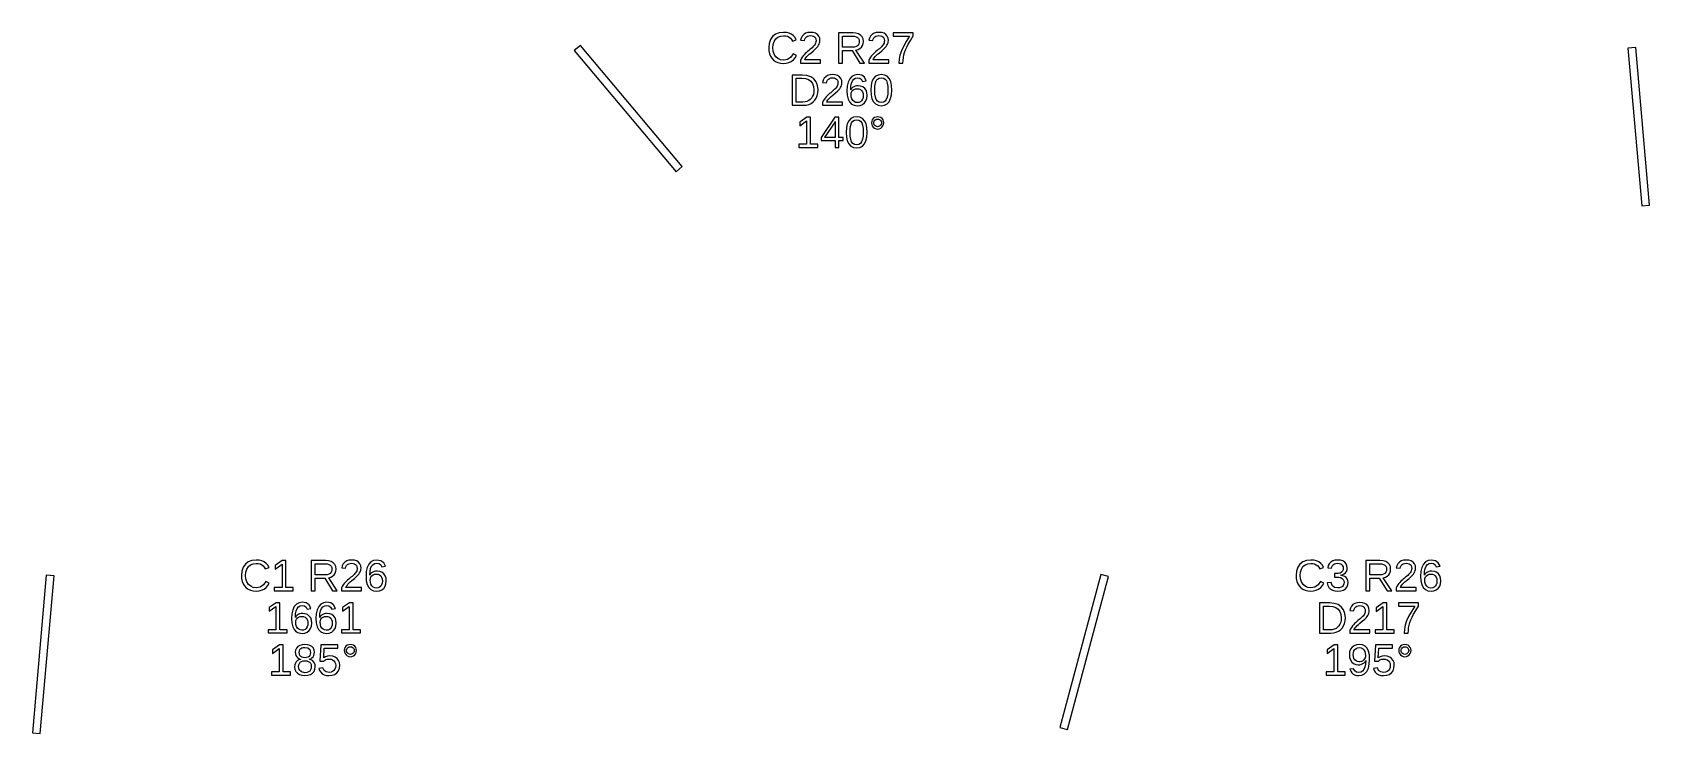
# Model space of a CAD drawing. Extents: x 194 to 2890, y 45 to 1503.
# Drawn here: x 220.6 to 527.4, y 1045 to 1178 of the extents above; entities that cross this region are included whole.
import ezdxf

# ---------------------------------------------------------------- set-up
doc = ezdxf.new("R2010")
doc.units = 0
doc.layers.get('0').update_dxf_attribs({"linetype": 'CONTINUOUS'})

msp = doc.modelspace()

# ---------------------------------------------------------------- linework, layer by layer
for points in [[(363.632, 1172.09), (364.128, 1172.22), (364.578, 1172.44), (364.973, 1172.73), (365.305, 1173.11), (365.573, 1173.56), (364.938, 1173.88), (364.467, 1173.22), (363.864, 1172.82), (363.127, 1172.69), (362.544, 1172.76), (362.047, 1172.97), (361.636, 1173.33), (361.33, 1173.8), (361.146, 1174.37), (361.085, 1175.02), (361.144, 1175.68), (361.32, 1176.24), (361.614, 1176.7), (362.013, 1177.04), (362.507, 1177.25), (363.095, 1177.32), (363.481, 1177.29), (363.83, 1177.2), (364.143, 1177.05), (364.41, 1176.85), (364.624, 1176.59), (364.783, 1176.29), (365.52, 1176.53), (365.291, 1176.96), (364.99, 1177.31), (364.617, 1177.59), (364.174, 1177.79), (363.664, 1177.91), (363.087, 1177.95), (362.277, 1177.86), (361.593, 1177.6), (361.036, 1177.17), (360.625, 1176.59), (360.378, 1175.87), (360.296, 1175.02), (360.332, 1174.44), (360.443, 1173.91), (360.627, 1173.44), (360.882, 1173.03), (361.203, 1172.68), (361.591, 1172.41), (362.039, 1172.21), (362.539, 1172.09), (363.091, 1172.05)], [(370.106, 1172.75), (367.115, 1172.75), (367.214, 1172.95), (367.347, 1173.14), (367.514, 1173.35), (367.72, 1173.56), (367.968, 1173.79), (368.259, 1174.04), (368.764, 1174.46), (369.148, 1174.8), (369.41, 1175.06), (369.594, 1175.28), (369.745, 1175.5), (369.864, 1175.72), (369.948, 1175.94), (369.999, 1176.16), (370.016, 1176.38), (369.964, 1176.84), (369.809, 1177.23), (369.55, 1177.54), (369.195, 1177.77), (368.751, 1177.9), (368.218, 1177.95), (367.723, 1177.9), (367.293, 1177.77), (366.926, 1177.54), (366.638, 1177.24), (366.443, 1176.88), (366.342, 1176.45), (367.091, 1176.38), (367.154, 1176.66), (367.272, 1176.9), (367.447, 1177.09), (367.667, 1177.23), (367.924, 1177.32), (368.218, 1177.35), (368.522, 1177.32), (368.778, 1177.23), (368.987, 1177.09), (369.141, 1176.89), (369.233, 1176.65), (369.264, 1176.35), (369.246, 1176.13), (369.192, 1175.92), (369.103, 1175.73), (368.985, 1175.55), (368.844, 1175.37), (368.682, 1175.2), (368.501, 1175.03), (368.306, 1174.86), (368.098, 1174.69), (367.881, 1174.52), (367.664, 1174.34), (367.445, 1174.15), (367.228, 1173.94), (367.019, 1173.72), (366.816, 1173.49), (366.627, 1173.23), (366.458, 1172.95), (366.31, 1172.65), (366.31, 1172.13), (370.106, 1172.13)], [(374.301, 1174.51), (376.087, 1174.51), (377.576, 1172.13), (378.472, 1172.13), (376.844, 1174.6), (377.249, 1174.71), (377.592, 1174.9), (377.871, 1175.15), (378.078, 1175.46), (378.202, 1175.82), (378.244, 1176.22), (378.185, 1176.7), (378.009, 1177.1), (377.717, 1177.43), (377.316, 1177.67), (376.818, 1177.82), (376.221, 1177.86), (373.524, 1177.86), (373.524, 1172.13), (374.301, 1172.13)], [(383.074, 1172.75), (380.083, 1172.75), (380.182, 1172.95), (380.315, 1173.14), (380.482, 1173.35), (380.688, 1173.56), (380.936, 1173.79), (381.226, 1174.04), (381.732, 1174.46), (382.116, 1174.8), (382.378, 1175.06), (382.562, 1175.28), (382.713, 1175.5), (382.832, 1175.72), (382.916, 1175.94), (382.967, 1176.16), (382.984, 1176.38), (382.932, 1176.84), (382.777, 1177.23), (382.518, 1177.54), (382.163, 1177.77), (381.719, 1177.9), (381.186, 1177.95), (380.691, 1177.9), (380.261, 1177.77), (379.894, 1177.54), (379.606, 1177.24), (379.411, 1176.88), (379.31, 1176.45), (380.059, 1176.38), (380.122, 1176.66), (380.24, 1176.9), (380.415, 1177.09), (380.635, 1177.23), (380.892, 1177.32), (381.186, 1177.35), (381.49, 1177.32), (381.746, 1177.23), (381.955, 1177.09), (382.108, 1176.89), (382.201, 1176.65), (382.231, 1176.35), (382.214, 1176.13), (382.16, 1175.92), (382.071, 1175.73), (381.952, 1175.55), (381.812, 1175.37), (381.65, 1175.2), (381.469, 1175.03), (381.274, 1174.86), (381.066, 1174.69), (380.849, 1174.52), (380.632, 1174.34), (380.413, 1174.15), (380.196, 1173.94), (379.987, 1173.72), (379.784, 1173.49), (379.595, 1173.23), (379.426, 1172.95), (379.278, 1172.65), (379.278, 1172.13), (383.074, 1172.13)], [(385.763, 1172.65), (385.823, 1173.17), (385.924, 1173.67), (386.065, 1174.16), (386.246, 1174.66), (386.467, 1175.17), (386.766, 1175.74), (387.18, 1176.44), (387.708, 1177.27), (387.708, 1177.86), (383.92, 1177.86), (383.92, 1177.24), (387, 1177.24), (386.343, 1176.23), (385.824, 1175.3), (385.444, 1174.44), (385.185, 1173.65), (385.03, 1172.88), (384.978, 1172.13), (385.743, 1172.13)], [(343.858, 1152.5), (324.575, 1175.48), (323.425, 1174.52), (342.709, 1151.54)], [(374.301, 1175.13), (374.301, 1177.24), (376.144, 1177.24), (376.537, 1177.21), (376.863, 1177.13), (377.123, 1176.98), (377.311, 1176.78), (377.425, 1176.52), (377.462, 1176.22), (377.425, 1175.9), (377.313, 1175.63), (377.127, 1175.41), (376.872, 1175.25), (376.555, 1175.16), (376.177, 1175.13)], [(527.362, 1145.18), (524.747, 1175.07), (523.253, 1174.93), (525.868, 1145.05)], [(367.399, 1164.17), (367.887, 1164.29), (368.332, 1164.49), (368.723, 1164.76), (369.05, 1165.1), (369.312, 1165.5), (369.504, 1165.97), (369.62, 1166.49), (369.658, 1167.06), (369.57, 1167.89), (369.306, 1168.58), (368.867, 1169.13), (368.265, 1169.54), (367.516, 1169.78), (366.619, 1169.86), (364.723, 1169.86), (364.723, 1164.13), (366.867, 1164.13)], [(365.5, 1164.75), (365.5, 1169.24), (366.602, 1169.24), (367.282, 1169.18), (367.846, 1168.99), (368.293, 1168.68), (368.617, 1168.25), (368.812, 1167.71), (368.877, 1167.06), (368.848, 1166.61), (368.763, 1166.2), (368.621, 1165.83), (368.425, 1165.51), (368.18, 1165.24), (367.886, 1165.03), (367.55, 1164.88), (367.181, 1164.78), (366.777, 1164.75)], [(374.272, 1164.75), (371.282, 1164.75), (371.38, 1164.95), (371.513, 1165.14), (371.681, 1165.35), (371.886, 1165.56), (372.134, 1165.79), (372.425, 1166.04), (372.931, 1166.46), (373.315, 1166.8), (373.577, 1167.06), (373.761, 1167.28), (373.912, 1167.5), (374.03, 1167.72), (374.115, 1167.94), (374.166, 1168.16), (374.183, 1168.38), (374.131, 1168.84), (373.976, 1169.23), (373.717, 1169.54), (373.362, 1169.77), (372.918, 1169.9), (372.385, 1169.95), (371.89, 1169.9), (371.46, 1169.77), (371.093, 1169.54), (370.804, 1169.24), (370.61, 1168.88), (370.509, 1168.45), (371.257, 1168.38), (371.321, 1168.66), (371.439, 1168.9), (371.613, 1169.09), (371.834, 1169.23), (372.091, 1169.32), (372.385, 1169.35), (372.689, 1169.32), (372.945, 1169.23), (373.153, 1169.09), (373.307, 1168.89), (373.399, 1168.65), (373.43, 1168.35), (373.412, 1168.13), (373.359, 1167.92), (373.269, 1167.73), (373.151, 1167.55), (373.011, 1167.37), (372.848, 1167.2), (372.668, 1167.03), (372.473, 1166.86), (372.264, 1166.69), (372.048, 1166.52), (371.83, 1166.34), (371.611, 1166.15), (371.395, 1165.94), (371.186, 1165.72), (370.983, 1165.49), (370.794, 1165.23), (370.625, 1164.95), (370.476, 1164.65), (370.476, 1164.13), (374.272, 1164.13)], [(377.645, 1164.11), (378.098, 1164.28), (378.468, 1164.57), (378.741, 1164.97), (378.905, 1165.44), (378.96, 1166.01), (378.908, 1166.53), (378.753, 1166.97), (378.494, 1167.34), (378.147, 1167.62), (377.727, 1167.78), (377.235, 1167.84), (376.935, 1167.82), (376.658, 1167.75), (376.405, 1167.64), (376.181, 1167.5), (375.994, 1167.31), (375.843, 1167.08), (375.881, 1167.76), (375.996, 1168.32), (376.187, 1168.77), (376.448, 1169.1), (376.771, 1169.29), (377.157, 1169.36), (377.586, 1169.28), (377.901, 1169.04), (378.101, 1168.66), (378.801, 1168.78), (378.469, 1169.43), (377.924, 1169.82), (377.166, 1169.95), (376.559, 1169.86), (376.053, 1169.6), (375.648, 1169.15), (375.352, 1168.54), (375.174, 1167.78), (375.115, 1166.87), (375.172, 1166.02), (375.343, 1165.32), (375.628, 1164.77), (376.02, 1164.37), (376.514, 1164.13), (377.109, 1164.05)], [(382.239, 1164.13), (382.737, 1164.39), (383.129, 1164.81), (383.41, 1165.39), (383.579, 1166.12), (383.635, 1167), (383.582, 1167.89), (383.421, 1168.63), (383.153, 1169.21), (382.773, 1169.62), (382.274, 1169.87), (381.658, 1169.95), (381.026, 1169.87), (380.518, 1169.62), (380.134, 1169.21), (379.866, 1168.64), (379.705, 1167.9), (379.652, 1167), (379.707, 1166.11), (379.872, 1165.38), (380.148, 1164.8), (380.534, 1164.38), (381.029, 1164.13), (381.633, 1164.05)], [(381.247, 1164.71), (380.93, 1164.9), (380.691, 1165.21), (380.525, 1165.66), (380.426, 1166.26), (380.392, 1167), (380.425, 1167.76), (380.523, 1168.36), (380.687, 1168.81), (380.926, 1169.11), (381.25, 1169.29), (381.658, 1169.36), (382.056, 1169.29), (382.371, 1169.11), (382.604, 1168.8), (382.763, 1168.35), (382.859, 1167.75), (382.891, 1167), (382.857, 1166.27), (382.757, 1165.68), (382.589, 1165.23), (382.35, 1164.91), (382.034, 1164.71), (381.641, 1164.65)], [(376.763, 1164.69), (376.483, 1164.83), (376.244, 1165.06), (376.062, 1165.37), (375.953, 1165.73), (375.916, 1166.15), (375.951, 1166.47), (376.057, 1166.75), (376.232, 1166.97), (376.464, 1167.14), (376.74, 1167.24), (377.06, 1167.27), (377.397, 1167.24), (377.68, 1167.12), (377.91, 1166.93), (378.08, 1166.68), (378.181, 1166.36), (378.215, 1165.97), (378.182, 1165.59), (378.081, 1165.26), (377.914, 1165), (377.688, 1164.8), (377.411, 1164.68), (377.084, 1164.64)], [(369.609, 1156.75), (368.214, 1156.75), (368.214, 1161.86), (367.538, 1161.86), (366.183, 1160.93), (366.183, 1160.24), (367.477, 1161.16), (367.477, 1156.75), (366.017, 1156.75), (366.017, 1156.13), (369.609, 1156.13)], [(373.601, 1157.43), (374.407, 1157.43), (374.407, 1158.01), (373.601, 1158.01), (373.601, 1161.86), (372.832, 1161.86), (370.208, 1158), (370.208, 1157.43), (372.909, 1157.43), (372.909, 1156.13), (373.601, 1156.13)], [(370.883, 1158.01), (370.948, 1158.09), (371.168, 1158.39), (372.637, 1160.55), (372.678, 1160.62), (372.731, 1160.71), (372.795, 1160.82), (372.855, 1160.93), (372.893, 1161), (372.909, 1161.04), (372.909, 1158.01)], [(377.564, 1156.13), (378.062, 1156.39), (378.453, 1156.81), (378.735, 1157.39), (378.904, 1158.12), (378.96, 1159), (378.906, 1159.89), (378.746, 1160.63), (378.478, 1161.21), (378.097, 1161.62), (377.599, 1161.87), (376.982, 1161.95), (376.35, 1161.87), (375.842, 1161.62), (375.459, 1161.21), (375.191, 1160.64), (375.03, 1159.9), (374.977, 1159), (375.032, 1158.11), (375.197, 1157.38), (375.473, 1156.8), (375.859, 1156.38), (376.354, 1156.13), (376.958, 1156.05)], [(376.571, 1156.71), (376.255, 1156.9), (376.016, 1157.21), (375.85, 1157.66), (375.75, 1158.26), (375.717, 1159), (375.75, 1159.76), (375.848, 1160.36), (376.012, 1160.81), (376.251, 1161.11), (376.574, 1161.29), (376.982, 1161.36), (377.38, 1161.29), (377.696, 1161.11), (377.928, 1160.8), (378.088, 1160.35), (378.183, 1159.75), (378.215, 1159), (378.182, 1158.27), (378.081, 1157.68), (377.914, 1157.23), (377.675, 1156.91), (377.359, 1156.71), (376.966, 1156.65)], [(381.255, 1159.67), (381.529, 1159.78), (381.774, 1159.97), (381.965, 1160.21), (382.079, 1160.48), (382.117, 1160.79), (382.08, 1161.1), (381.966, 1161.37), (381.778, 1161.61), (381.535, 1161.8), (381.259, 1161.91), (380.95, 1161.95), (380.641, 1161.91), (380.365, 1161.8), (380.122, 1161.61), (379.933, 1161.37), (379.82, 1161.09), (379.782, 1160.79), (379.82, 1160.49), (379.935, 1160.22), (380.126, 1159.97), (380.37, 1159.78), (380.645, 1159.67), (380.95, 1159.63)], [(380.761, 1160.08), (380.591, 1160.15), (380.439, 1160.27), (380.32, 1160.43), (380.249, 1160.6), (380.226, 1160.79), (380.249, 1160.98), (380.319, 1161.15), (380.435, 1161.31), (380.585, 1161.43), (380.757, 1161.5), (380.95, 1161.52), (381.143, 1161.5), (381.314, 1161.43), (381.464, 1161.31), (381.581, 1161.16), (381.651, 1160.99), (381.674, 1160.79), (381.65, 1160.6), (381.58, 1160.42), (381.462, 1160.27), (381.311, 1160.15), (381.14, 1160.08), (380.95, 1160.06)], [(263.632, 1072.09), (264.128, 1072.22), (264.578, 1072.44), (264.973, 1072.73), (265.305, 1073.11), (265.573, 1073.56), (264.938, 1073.88), (264.467, 1073.22), (263.864, 1072.82), (263.127, 1072.69), (262.544, 1072.76), (262.047, 1072.97), (261.636, 1073.33), (261.33, 1073.8), (261.146, 1074.37), (261.085, 1075.02), (261.144, 1075.68), (261.32, 1076.24), (261.614, 1076.7), (262.013, 1077.04), (262.507, 1077.25), (263.095, 1077.32), (263.481, 1077.29), (263.83, 1077.2), (264.143, 1077.05), (264.41, 1076.85), (264.624, 1076.59), (264.783, 1076.29), (265.52, 1076.53), (265.291, 1076.96), (264.99, 1077.31), (264.617, 1077.59), (264.174, 1077.79), (263.664, 1077.91), (263.087, 1077.95), (262.277, 1077.86), (261.593, 1077.6), (261.036, 1077.17), (260.625, 1076.59), (260.378, 1075.87), (260.296, 1075.02), (260.332, 1074.44), (260.443, 1073.91), (260.627, 1073.44), (260.882, 1073.03), (261.203, 1072.68), (261.591, 1072.41), (262.039, 1072.21), (262.539, 1072.09), (263.091, 1072.05)], [(270.118, 1072.75), (268.722, 1072.75), (268.722, 1077.86), (268.047, 1077.86), (266.692, 1076.93), (266.692, 1076.24), (267.986, 1077.16), (267.986, 1072.75), (266.525, 1072.75), (266.525, 1072.13), (270.118, 1072.13)], [(274.301, 1074.51), (276.087, 1074.51), (277.576, 1072.13), (278.472, 1072.13), (276.844, 1074.6), (277.249, 1074.71), (277.592, 1074.9), (277.871, 1075.15), (278.078, 1075.46), (278.202, 1075.82), (278.244, 1076.22), (278.185, 1076.7), (278.009, 1077.1), (277.717, 1077.43), (277.316, 1077.67), (276.818, 1077.82), (276.221, 1077.86), (273.524, 1077.86), (273.524, 1072.13), (274.301, 1072.13)], [(274.301, 1075.13), (274.301, 1077.24), (276.144, 1077.24), (276.537, 1077.21), (276.863, 1077.13), (277.123, 1076.98), (277.311, 1076.78), (277.425, 1076.52), (277.462, 1076.22), (277.425, 1075.9), (277.313, 1075.63), (277.127, 1075.41), (276.872, 1075.25), (276.555, 1075.16), (276.177, 1075.13)], [(283.074, 1072.75), (280.083, 1072.75), (280.182, 1072.95), (280.315, 1073.14), (280.482, 1073.35), (280.688, 1073.56), (280.936, 1073.79), (281.226, 1074.04), (281.732, 1074.46), (282.116, 1074.8), (282.378, 1075.06), (282.562, 1075.28), (282.713, 1075.5), (282.832, 1075.72), (282.916, 1075.94), (282.967, 1076.16), (282.984, 1076.38), (282.932, 1076.84), (282.777, 1077.23), (282.518, 1077.54), (282.163, 1077.77), (281.719, 1077.9), (281.186, 1077.95), (280.691, 1077.9), (280.261, 1077.77), (279.894, 1077.54), (279.606, 1077.24), (279.411, 1076.88), (279.31, 1076.45), (280.059, 1076.38), (280.122, 1076.66), (280.24, 1076.9), (280.415, 1077.09), (280.635, 1077.23), (280.892, 1077.32), (281.186, 1077.35), (281.49, 1077.32), (281.746, 1077.23), (281.955, 1077.09), (282.108, 1076.89), (282.201, 1076.65), (282.231, 1076.35), (282.214, 1076.13), (282.16, 1075.92), (282.071, 1075.73), (281.952, 1075.55), (281.812, 1075.37), (281.65, 1075.2), (281.469, 1075.03), (281.274, 1074.86), (281.066, 1074.69), (280.849, 1074.52), (280.632, 1074.34), (280.413, 1074.15), (280.196, 1073.94), (279.987, 1073.72), (279.784, 1073.49), (279.595, 1073.23), (279.426, 1072.95), (279.278, 1072.65), (279.278, 1072.13), (283.074, 1072.13)], [(286.446, 1072.11), (286.899, 1072.28), (287.269, 1072.57), (287.542, 1072.97), (287.706, 1073.44), (287.761, 1074.01), (287.709, 1074.53), (287.554, 1074.97), (287.295, 1075.34), (286.948, 1075.62), (286.528, 1075.78), (286.036, 1075.84), (285.736, 1075.82), (285.459, 1075.75), (285.206, 1075.64), (284.983, 1075.5), (284.795, 1075.31), (284.644, 1075.08), (284.683, 1075.76), (284.797, 1076.32), (284.988, 1076.77), (285.249, 1077.1), (285.572, 1077.29), (285.959, 1077.36), (286.387, 1077.28), (286.702, 1077.04), (286.903, 1076.66), (287.602, 1076.78), (287.271, 1077.43), (286.725, 1077.82), (285.967, 1077.95), (285.361, 1077.86), (284.855, 1077.6), (284.449, 1077.15), (284.153, 1076.54), (283.975, 1075.78), (283.916, 1074.87), (283.973, 1074.02), (284.144, 1073.32), (284.429, 1072.77), (284.821, 1072.37), (285.315, 1072.13), (285.91, 1072.05)], [(463.632, 1072.09), (464.128, 1072.22), (464.578, 1072.44), (464.973, 1072.73), (465.305, 1073.11), (465.573, 1073.56), (464.938, 1073.88), (464.467, 1073.22), (463.864, 1072.82), (463.127, 1072.69), (462.544, 1072.76), (462.047, 1072.97), (461.636, 1073.33), (461.33, 1073.8), (461.146, 1074.37), (461.085, 1075.02), (461.144, 1075.68), (461.32, 1076.24), (461.614, 1076.7), (462.013, 1077.04), (462.507, 1077.25), (463.095, 1077.32), (463.481, 1077.29), (463.83, 1077.2), (464.143, 1077.05), (464.41, 1076.85), (464.624, 1076.59), (464.783, 1076.29), (465.52, 1076.53), (465.291, 1076.96), (464.99, 1077.31), (464.617, 1077.59), (464.174, 1077.79), (463.664, 1077.91), (463.087, 1077.95), (462.277, 1077.86), (461.593, 1077.6), (461.036, 1077.17), (460.625, 1076.59), (460.378, 1075.87), (460.296, 1075.02), (460.332, 1074.44), (460.443, 1073.91), (460.627, 1073.44), (460.882, 1073.03), (461.203, 1072.68), (461.591, 1072.41), (462.039, 1072.21), (462.539, 1072.09), (463.091, 1072.05)], [(468.79, 1072.1), (469.27, 1072.24), (469.654, 1072.49), (469.934, 1072.82), (470.103, 1073.23), (470.159, 1073.71), (470.119, 1074.06), (469.999, 1074.36), (469.801, 1074.63), (469.53, 1074.83), (469.197, 1074.98), (468.8, 1075.06), (468.8, 1075.07), (469.159, 1075.18), (469.457, 1075.33), (469.693, 1075.54), (469.863, 1075.79), (469.966, 1076.09), (470, 1076.43), (469.947, 1076.87), (469.787, 1077.25), (469.522, 1077.55), (469.16, 1077.77), (468.714, 1077.91), (468.181, 1077.95), (467.687, 1077.91), (467.256, 1077.77), (466.889, 1077.56), (466.601, 1077.26), (466.407, 1076.89), (466.306, 1076.46), (467.042, 1076.4), (467.102, 1076.68), (467.218, 1076.91), (467.39, 1077.1), (467.61, 1077.24), (467.871, 1077.32), (468.173, 1077.35), (468.499, 1077.32), (468.767, 1077.23), (468.977, 1077.08), (469.127, 1076.88), (469.217, 1076.64), (469.247, 1076.35), (469.21, 1076.07), (469.1, 1075.83), (468.916, 1075.63), (468.664, 1075.48), (468.353, 1075.4), (467.982, 1075.37), (467.583, 1075.37), (467.583, 1074.73), (467.998, 1074.73), (468.416, 1074.7), (468.762, 1074.61), (469.038, 1074.47), (469.238, 1074.27), (469.358, 1074.03), (469.398, 1073.74), (469.363, 1073.41), (469.258, 1073.14), (469.082, 1072.93), (468.846, 1072.78), (468.556, 1072.69), (468.214, 1072.66), (467.585, 1072.77), (467.169, 1073.11), (466.965, 1073.67), (466.208, 1073.6), (466.32, 1073.13), (466.525, 1072.75), (466.824, 1072.44), (467.209, 1072.22), (467.672, 1072.09), (468.214, 1072.05)], [(474.301, 1074.51), (476.087, 1074.51), (477.576, 1072.13), (478.472, 1072.13), (476.844, 1074.6), (477.249, 1074.71), (477.592, 1074.9), (477.871, 1075.15), (478.078, 1075.46), (478.202, 1075.82), (478.244, 1076.22), (478.185, 1076.7), (478.009, 1077.1), (477.717, 1077.43), (477.316, 1077.67), (476.818, 1077.82), (476.221, 1077.86), (473.524, 1077.86), (473.524, 1072.13), (474.301, 1072.13)], [(474.301, 1075.13), (474.301, 1077.24), (476.144, 1077.24), (476.537, 1077.21), (476.863, 1077.13), (477.123, 1076.98), (477.311, 1076.78), (477.425, 1076.52), (477.462, 1076.22), (477.425, 1075.9), (477.313, 1075.63), (477.127, 1075.41), (476.872, 1075.25), (476.555, 1075.16), (476.177, 1075.13)], [(483.074, 1072.75), (480.083, 1072.75), (480.182, 1072.95), (480.315, 1073.14), (480.482, 1073.35), (480.688, 1073.56), (480.936, 1073.79), (481.226, 1074.04), (481.732, 1074.46), (482.116, 1074.8), (482.378, 1075.06), (482.562, 1075.28), (482.713, 1075.5), (482.832, 1075.72), (482.916, 1075.94), (482.967, 1076.16), (482.984, 1076.38), (482.932, 1076.84), (482.777, 1077.23), (482.518, 1077.54), (482.163, 1077.77), (481.719, 1077.9), (481.186, 1077.95), (480.691, 1077.9), (480.261, 1077.77), (479.894, 1077.54), (479.606, 1077.24), (479.411, 1076.88), (479.31, 1076.45), (480.059, 1076.38), (480.122, 1076.66), (480.24, 1076.9), (480.415, 1077.09), (480.635, 1077.23), (480.892, 1077.32), (481.186, 1077.35), (481.49, 1077.32), (481.746, 1077.23), (481.955, 1077.09), (482.108, 1076.89), (482.201, 1076.65), (482.231, 1076.35), (482.214, 1076.13), (482.16, 1075.92), (482.071, 1075.73), (481.952, 1075.55), (481.812, 1075.37), (481.65, 1075.2), (481.469, 1075.03), (481.274, 1074.86), (481.066, 1074.69), (480.849, 1074.52), (480.632, 1074.34), (480.413, 1074.15), (480.196, 1073.94), (479.987, 1073.72), (479.784, 1073.49), (479.595, 1073.23), (479.426, 1072.95), (479.278, 1072.65), (479.278, 1072.13), (483.074, 1072.13)], [(486.446, 1072.11), (486.899, 1072.28), (487.269, 1072.57), (487.542, 1072.97), (487.706, 1073.44), (487.761, 1074.01), (487.709, 1074.53), (487.554, 1074.97), (487.295, 1075.34), (486.948, 1075.62), (486.528, 1075.78), (486.036, 1075.84), (485.736, 1075.82), (485.459, 1075.75), (485.206, 1075.64), (484.983, 1075.5), (484.795, 1075.31), (484.644, 1075.08), (484.683, 1075.76), (484.797, 1076.32), (484.988, 1076.77), (485.249, 1077.1), (485.572, 1077.29), (485.959, 1077.36), (486.387, 1077.28), (486.702, 1077.04), (486.903, 1076.66), (487.602, 1076.78), (487.271, 1077.43), (486.725, 1077.82), (485.967, 1077.95), (485.361, 1077.86), (484.855, 1077.6), (484.449, 1077.15), (484.153, 1076.54), (483.975, 1075.78), (483.916, 1074.87), (483.973, 1074.02), (484.144, 1073.32), (484.429, 1072.77), (484.821, 1072.37), (485.315, 1072.13), (485.91, 1072.05)], [(224.747, 1074.93), (223.253, 1075.07), (220.638, 1045.18), (222.132, 1045.05)], [(285.564, 1072.69), (285.284, 1072.83), (285.045, 1073.06), (284.863, 1073.37), (284.754, 1073.73), (284.718, 1074.15), (284.753, 1074.47), (284.858, 1074.75), (285.033, 1074.97), (285.265, 1075.14), (285.541, 1075.24), (285.861, 1075.27), (286.198, 1075.24), (286.481, 1075.12), (286.711, 1074.93), (286.881, 1074.68), (286.983, 1074.36), (287.017, 1073.97), (286.983, 1073.59), (286.883, 1073.26), (286.715, 1073), (286.489, 1072.8), (286.213, 1072.68), (285.885, 1072.64)], [(424.724, 1074.81), (423.276, 1075.19), (415.511, 1046.22), (416.96, 1045.83)], [(485.564, 1072.69), (485.284, 1072.83), (485.045, 1073.06), (484.863, 1073.37), (484.754, 1073.73), (484.718, 1074.15), (484.753, 1074.47), (484.858, 1074.75), (485.033, 1074.97), (485.265, 1075.14), (485.541, 1075.24), (485.861, 1075.27), (486.198, 1075.24), (486.481, 1075.12), (486.711, 1074.93), (486.881, 1074.68), (486.983, 1074.36), (487.017, 1073.97), (486.983, 1073.59), (486.883, 1073.26), (486.715, 1073), (486.489, 1072.8), (486.213, 1072.68), (485.885, 1072.64)], [(268.958, 1064.75), (267.563, 1064.75), (267.563, 1069.86), (266.887, 1069.86), (265.532, 1068.93), (265.532, 1068.24), (266.826, 1069.16), (266.826, 1064.75), (265.366, 1064.75), (265.366, 1064.13), (268.958, 1064.13)], [(272.318, 1064.11), (272.771, 1064.28), (273.141, 1064.57), (273.415, 1064.97), (273.579, 1065.44), (273.634, 1066.01), (273.582, 1066.53), (273.426, 1066.97), (273.168, 1067.34), (272.821, 1067.62), (272.401, 1067.78), (271.908, 1067.84), (271.608, 1067.82), (271.332, 1067.75), (271.078, 1067.64), (270.855, 1067.5), (270.668, 1067.31), (270.517, 1067.08), (270.555, 1067.76), (270.67, 1068.32), (270.861, 1068.77), (271.121, 1069.1), (271.445, 1069.29), (271.831, 1069.36), (272.26, 1069.28), (272.574, 1069.04), (272.775, 1068.66), (273.475, 1068.78), (273.143, 1069.43), (272.598, 1069.82), (271.839, 1069.95), (271.233, 1069.86), (270.727, 1069.6), (270.322, 1069.15), (270.025, 1068.54), (269.848, 1067.78), (269.789, 1066.87), (269.846, 1066.02), (270.016, 1065.32), (270.301, 1064.77), (270.694, 1064.37), (271.187, 1064.13), (271.782, 1064.05)], [(276.953, 1064.11), (277.406, 1064.28), (277.776, 1064.57), (278.049, 1064.97), (278.213, 1065.44), (278.268, 1066.01), (278.216, 1066.53), (278.061, 1066.97), (277.802, 1067.34), (277.455, 1067.62), (277.036, 1067.78), (276.543, 1067.84), (276.243, 1067.82), (275.966, 1067.75), (275.713, 1067.64), (275.49, 1067.5), (275.302, 1067.31), (275.151, 1067.08), (275.19, 1067.76), (275.304, 1068.32), (275.495, 1068.77), (275.756, 1069.1), (276.079, 1069.29), (276.466, 1069.36), (276.894, 1069.28), (277.209, 1069.04), (277.41, 1068.66), (278.109, 1068.78), (277.778, 1069.43), (277.232, 1069.82), (276.474, 1069.95), (275.868, 1069.86), (275.362, 1069.6), (274.956, 1069.15), (274.66, 1068.54), (274.482, 1067.78), (274.423, 1066.87), (274.48, 1066.02), (274.651, 1065.32), (274.936, 1064.77), (275.328, 1064.37), (275.822, 1064.13), (276.417, 1064.05)], [(282.862, 1064.75), (281.466, 1064.75), (281.466, 1069.86), (280.791, 1069.86), (279.436, 1068.93), (279.436, 1068.24), (280.73, 1069.16), (280.73, 1064.75), (279.269, 1064.75), (279.269, 1064.13), (282.862, 1064.13)], [(467.399, 1064.13), (467.887, 1064.25), (468.332, 1064.44), (468.723, 1064.71), (469.05, 1065.05), (469.312, 1065.46), (469.504, 1065.93), (469.62, 1066.45), (469.658, 1067.01), (469.57, 1067.84), (469.306, 1068.54), (468.867, 1069.09), (468.265, 1069.5), (467.516, 1069.74), (466.619, 1069.82), (464.723, 1069.82), (464.723, 1064.09), (466.867, 1064.09)], [(465.5, 1064.71), (465.5, 1069.2), (466.602, 1069.2), (467.282, 1069.14), (467.846, 1068.95), (468.293, 1068.64), (468.617, 1068.21), (468.812, 1067.67), (468.877, 1067.01), (468.848, 1066.56), (468.763, 1066.15), (468.621, 1065.79), (468.425, 1065.47), (468.18, 1065.2), (467.886, 1064.99), (467.55, 1064.83), (467.181, 1064.74), (466.777, 1064.71)], [(474.272, 1064.71), (471.282, 1064.71), (471.38, 1064.9), (471.513, 1065.1), (471.681, 1065.3), (471.886, 1065.52), (472.134, 1065.75), (472.425, 1065.99), (472.931, 1066.41), (473.315, 1066.75), (473.577, 1067.01), (473.761, 1067.23), (473.912, 1067.45), (474.03, 1067.67), (474.115, 1067.89), (474.166, 1068.12), (474.183, 1068.34), (474.131, 1068.8), (473.976, 1069.19), (473.717, 1069.5), (473.362, 1069.73), (472.918, 1069.86), (472.385, 1069.91), (471.89, 1069.86), (471.46, 1069.73), (471.093, 1069.5), (470.804, 1069.2), (470.61, 1068.83), (470.509, 1068.41), (471.257, 1068.34), (471.321, 1068.62), (471.439, 1068.86), (471.613, 1069.05), (471.834, 1069.19), (472.091, 1069.28), (472.385, 1069.31), (472.689, 1069.28), (472.945, 1069.19), (473.153, 1069.05), (473.307, 1068.85), (473.399, 1068.6), (473.43, 1068.31), (473.412, 1068.09), (473.359, 1067.88), (473.269, 1067.69), (473.151, 1067.5), (473.011, 1067.33), (472.848, 1067.16), (472.668, 1066.99), (472.473, 1066.82), (472.264, 1066.65), (472.048, 1066.48), (471.83, 1066.3), (471.611, 1066.11), (471.395, 1065.9), (471.186, 1065.68), (470.983, 1065.45), (470.794, 1065.19), (470.625, 1064.91), (470.476, 1064.61), (470.476, 1064.09), (474.272, 1064.09)], [(478.919, 1064.71), (477.524, 1064.71), (477.524, 1069.82), (476.848, 1069.82), (475.493, 1068.89), (475.493, 1068.2), (476.787, 1069.12), (476.787, 1064.71), (475.326, 1064.71), (475.326, 1064.09), (478.919, 1064.09)], [(481.596, 1064.61), (481.657, 1065.12), (481.757, 1065.62), (481.898, 1066.12), (482.079, 1066.62), (482.301, 1067.12), (482.599, 1067.7), (483.013, 1068.4), (483.542, 1069.23), (483.542, 1069.82), (479.754, 1069.82), (479.754, 1069.2), (482.834, 1069.2), (482.176, 1068.19), (481.657, 1067.25), (481.277, 1066.4), (481.018, 1065.61), (480.863, 1064.83), (480.811, 1064.09), (481.576, 1064.09)], [(271.437, 1064.69), (271.157, 1064.83), (270.918, 1065.06), (270.736, 1065.37), (270.627, 1065.73), (270.59, 1066.15), (270.625, 1066.47), (270.73, 1066.75), (270.905, 1066.97), (271.138, 1067.14), (271.414, 1067.24), (271.733, 1067.27), (272.07, 1067.24), (272.354, 1067.12), (272.584, 1066.93), (272.753, 1066.68), (272.855, 1066.36), (272.889, 1065.97), (272.856, 1065.59), (272.755, 1065.26), (272.588, 1065), (272.362, 1064.8), (272.085, 1064.68), (271.758, 1064.64)], [(276.071, 1064.69), (275.791, 1064.83), (275.552, 1065.06), (275.37, 1065.37), (275.261, 1065.73), (275.225, 1066.15), (275.26, 1066.47), (275.365, 1066.75), (275.54, 1066.97), (275.772, 1067.14), (276.048, 1067.24), (276.368, 1067.27), (276.705, 1067.24), (276.988, 1067.12), (277.218, 1066.93), (277.388, 1066.68), (277.49, 1066.36), (277.524, 1065.97), (277.49, 1065.59), (277.39, 1065.26), (277.222, 1065), (276.996, 1064.8), (276.72, 1064.68), (276.392, 1064.64)], [(269.609, 1056.75), (268.214, 1056.75), (268.214, 1061.86), (267.538, 1061.86), (266.183, 1060.93), (266.183, 1060.24), (267.477, 1061.16), (267.477, 1056.75), (266.017, 1056.75), (266.017, 1056.13), (269.609, 1056.13)], [(272.916, 1056.1), (273.399, 1056.25), (273.784, 1056.49), (274.064, 1056.83), (274.233, 1057.24), (274.289, 1057.73), (274.255, 1058.09), (274.153, 1058.4), (273.983, 1058.67), (273.753, 1058.89), (273.468, 1059.05), (273.129, 1059.14), (273.129, 1059.15), (273.422, 1059.25), (273.67, 1059.4), (273.874, 1059.61), (274.025, 1059.87), (274.116, 1060.16), (274.146, 1060.47), (274.092, 1060.89), (273.928, 1061.25), (273.656, 1061.55), (273.29, 1061.77), (272.844, 1061.91), (272.319, 1061.95), (271.806, 1061.9), (271.367, 1061.77), (271.003, 1061.54), (270.731, 1061.24), (270.567, 1060.89), (270.513, 1060.48), (270.543, 1060.17), (270.633, 1059.88), (270.783, 1059.62), (270.986, 1059.41), (271.232, 1059.25), (271.522, 1059.15), (271.522, 1059.13), (271.208, 1059.04), (270.934, 1058.89), (270.7, 1058.67), (270.521, 1058.39), (270.414, 1058.08), (270.379, 1057.72), (270.436, 1057.23), (270.609, 1056.82), (270.897, 1056.49), (271.288, 1056.24), (271.767, 1056.1), (272.336, 1056.05)], [(272.014, 1059.45), (271.752, 1059.54), (271.54, 1059.68), (271.385, 1059.88), (271.292, 1060.13), (271.262, 1060.43), (271.292, 1060.73), (271.382, 1060.97), (271.532, 1061.16), (271.74, 1061.3), (272.002, 1061.38), (272.319, 1061.4), (272.912, 1061.3), (273.267, 1060.97), (273.385, 1060.43), (273.355, 1060.11), (273.265, 1059.85), (273.115, 1059.66), (272.907, 1059.53), (272.645, 1059.45), (272.328, 1059.42)], [(277.492, 1056.11), (277.991, 1056.28), (278.396, 1056.57), (278.696, 1056.96), (278.876, 1057.44), (278.935, 1058), (278.88, 1058.5), (278.712, 1058.93), (278.433, 1059.29), (278.06, 1059.57), (277.61, 1059.73), (277.084, 1059.79), (276.638, 1059.75), (276.243, 1059.63), (275.9, 1059.42), (276.01, 1061.24), (278.602, 1061.24), (278.602, 1061.86), (275.343, 1061.86), (275.151, 1058.78), (275.868, 1058.78), (276.038, 1058.92), (276.209, 1059.02), (276.38, 1059.1), (276.556, 1059.15), (276.74, 1059.18), (276.934, 1059.19), (277.287, 1059.15), (277.589, 1059.04), (277.839, 1058.86), (278.025, 1058.61), (278.137, 1058.32), (278.175, 1057.98), (278.138, 1057.6), (278.026, 1057.27), (277.841, 1057), (277.59, 1056.81), (277.282, 1056.69), (276.917, 1056.65), (276.358, 1056.74), (275.961, 1057.03), (275.725, 1057.5), (274.985, 1057.41), (275.112, 1057.01), (275.319, 1056.67), (275.607, 1056.4), (275.97, 1056.21), (276.401, 1056.09), (276.901, 1056.05)], [(281.255, 1059.67), (281.529, 1059.78), (281.774, 1059.97), (281.965, 1060.21), (282.079, 1060.48), (282.117, 1060.79), (282.08, 1061.1), (281.966, 1061.37), (281.778, 1061.61), (281.535, 1061.8), (281.259, 1061.91), (280.95, 1061.95), (280.641, 1061.91), (280.365, 1061.8), (280.122, 1061.61), (279.933, 1061.37), (279.82, 1061.09), (279.782, 1060.79), (279.82, 1060.49), (279.935, 1060.22), (280.126, 1059.97), (280.37, 1059.78), (280.645, 1059.67), (280.95, 1059.63)], [(280.761, 1060.08), (280.591, 1060.15), (280.439, 1060.27), (280.32, 1060.43), (280.249, 1060.6), (280.226, 1060.79), (280.249, 1060.98), (280.319, 1061.15), (280.435, 1061.31), (280.585, 1061.43), (280.757, 1061.5), (280.95, 1061.52), (281.143, 1061.5), (281.314, 1061.43), (281.464, 1061.31), (281.581, 1061.16), (281.651, 1060.99), (281.674, 1060.79), (281.65, 1060.6), (281.58, 1060.42), (281.462, 1060.27), (281.311, 1060.15), (281.14, 1060.08), (280.95, 1060.06)], [(469.609, 1056.75), (468.214, 1056.75), (468.214, 1061.86), (467.538, 1061.86), (466.183, 1060.93), (466.183, 1060.24), (467.477, 1061.16), (467.477, 1056.75), (466.017, 1056.75), (466.017, 1056.13), (469.609, 1056.13)], [(472.795, 1056.14), (473.307, 1056.4), (473.717, 1056.84), (474.016, 1057.45), (474.196, 1058.21), (474.256, 1059.11), (474.201, 1059.98), (474.037, 1060.69), (473.764, 1061.24), (473.384, 1061.64), (472.901, 1061.87), (472.315, 1061.95), (471.76, 1061.89), (471.292, 1061.72), (470.912, 1061.44), (470.631, 1061.05), (470.463, 1060.58), (470.407, 1060.02), (470.459, 1059.48), (470.613, 1059.01), (470.871, 1058.62), (471.214, 1058.32), (471.627, 1058.15), (472.108, 1058.09), (472.414, 1058.11), (472.703, 1058.19), (472.974, 1058.31), (473.212, 1058.47), (473.398, 1058.67), (473.532, 1058.9), (473.484, 1058.23), (473.364, 1057.67), (473.17, 1057.23), (472.908, 1056.9), (472.582, 1056.71), (472.193, 1056.64), (471.753, 1056.72), (471.43, 1056.96), (471.225, 1057.36), (470.525, 1057.25), (470.667, 1056.86), (470.861, 1056.56), (471.105, 1056.33), (471.404, 1056.18), (471.763, 1056.08), (472.181, 1056.05)], [(471.96, 1058.71), (471.684, 1058.83), (471.457, 1059.03), (471.287, 1059.3), (471.186, 1059.63), (471.152, 1060.02), (471.186, 1060.4), (471.287, 1060.73), (471.457, 1061), (471.685, 1061.2), (471.963, 1061.32), (472.291, 1061.36), (472.622, 1061.31), (472.906, 1061.17), (473.141, 1060.93), (473.318, 1060.62), (473.423, 1060.25), (473.459, 1059.82), (473.441, 1059.6), (473.389, 1059.4), (473.302, 1059.22), (473.185, 1059.06), (473.042, 1058.92), (472.873, 1058.81), (472.686, 1058.73), (472.489, 1058.68), (472.283, 1058.67)], [(477.492, 1056.11), (477.991, 1056.28), (478.396, 1056.57), (478.696, 1056.96), (478.876, 1057.44), (478.935, 1058), (478.88, 1058.5), (478.712, 1058.93), (478.433, 1059.29), (478.06, 1059.57), (477.61, 1059.73), (477.084, 1059.79), (476.638, 1059.75), (476.243, 1059.63), (475.9, 1059.42), (476.01, 1061.24), (478.602, 1061.24), (478.602, 1061.86), (475.343, 1061.86), (475.151, 1058.78), (475.868, 1058.78), (476.038, 1058.92), (476.209, 1059.02), (476.38, 1059.1), (476.556, 1059.15), (476.74, 1059.18), (476.934, 1059.19), (477.287, 1059.15), (477.589, 1059.04), (477.839, 1058.86), (478.025, 1058.61), (478.137, 1058.32), (478.175, 1057.98), (478.138, 1057.6), (478.026, 1057.27), (477.841, 1057), (477.59, 1056.81), (477.282, 1056.69), (476.917, 1056.65), (476.358, 1056.74), (475.961, 1057.03), (475.725, 1057.5), (474.985, 1057.41), (475.112, 1057.01), (475.319, 1056.67), (475.607, 1056.4), (475.97, 1056.21), (476.401, 1056.09), (476.901, 1056.05)], [(481.255, 1059.67), (481.529, 1059.78), (481.774, 1059.97), (481.965, 1060.21), (482.079, 1060.48), (482.117, 1060.79), (482.08, 1061.1), (481.966, 1061.37), (481.778, 1061.61), (481.535, 1061.8), (481.259, 1061.91), (480.95, 1061.95), (480.641, 1061.91), (480.365, 1061.8), (480.122, 1061.61), (479.933, 1061.37), (479.82, 1061.09), (479.782, 1060.79), (479.82, 1060.49), (479.935, 1060.22), (480.126, 1059.97), (480.37, 1059.78), (480.645, 1059.67), (480.95, 1059.63)], [(480.761, 1060.08), (480.591, 1060.15), (480.439, 1060.27), (480.32, 1060.43), (480.249, 1060.6), (480.226, 1060.79), (480.249, 1060.98), (480.319, 1061.15), (480.435, 1061.31), (480.585, 1061.43), (480.757, 1061.5), (480.95, 1061.52), (481.143, 1061.5), (481.314, 1061.43), (481.464, 1061.31), (481.581, 1061.16), (481.651, 1060.99), (481.674, 1060.79), (481.65, 1060.6), (481.58, 1060.42), (481.462, 1060.27), (481.311, 1060.15), (481.14, 1060.08), (480.95, 1060.06)], [(271.672, 1056.73), (271.27, 1057.13), (271.135, 1057.78), (271.17, 1058.1), (271.275, 1058.36), (271.449, 1058.58), (271.685, 1058.74), (271.975, 1058.84), (272.319, 1058.87), (272.673, 1058.84), (272.97, 1058.75), (273.21, 1058.6), (273.387, 1058.39), (273.493, 1058.13), (273.528, 1057.8), (273.495, 1057.42), (273.398, 1057.12), (273.235, 1056.89), (273.006, 1056.73), (272.709, 1056.63), (272.344, 1056.6)]]:
    msp.add_lwpolyline(points, close=True)

doc.saveas('drawing.dxf')
